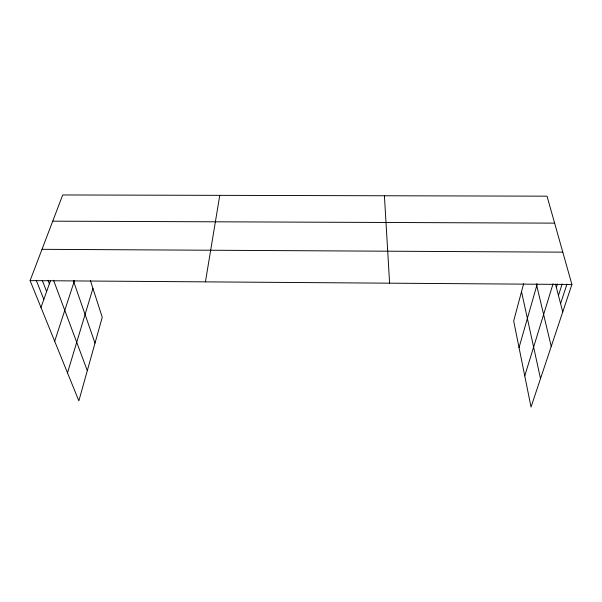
<?xml version="1.0" encoding="UTF-8"?>
<svg xmlns="http://www.w3.org/2000/svg" width="602" height="602" viewBox="0 0 602 602"><rect width="100%" height="100%" fill="white"/><g stroke="black" fill="none" stroke-linecap="round" stroke-linejoin="round"><path stroke-width="0.9" d="M205.432 281.864L219.768 195.349M523.65 283.67L513.679 320.986L531.032 407.042L571.9 284.483L547.03 196.169L62.706 194.958L30.1 280.607L78.854 400.857L102.25 317.239L90.398 280.585M519.044 347.595L537.232 283.978M67.507 372.879L92.926 288.411M524.756 375.904L553.057 283.828M556.368 287.553L557.482 283.993M558.453 295.522L562.148 283.978M54.692 341.259L74.475 280.637M560.575 303.649L566.949 284.136M40.981 307.441L50.568 280.472M52.728 221.167L554.623 223.131M42.012 249.318L562.795 252.155M30.1 280.607L571.9 284.483M36.263 280.351L43.833 299.42M42.245 280.276L46.625 291.556M48.047 280.366L49.372 283.835M53.563 280.269L87.305 370.651M73.354 280.667L95.003 343.132M555.458 284.076L562.75 311.934M536.337 283.933L551.236 346.443M521.52 291.646L540.506 378.628M384.407 195.763L389.607 283.181"/></g></svg>
